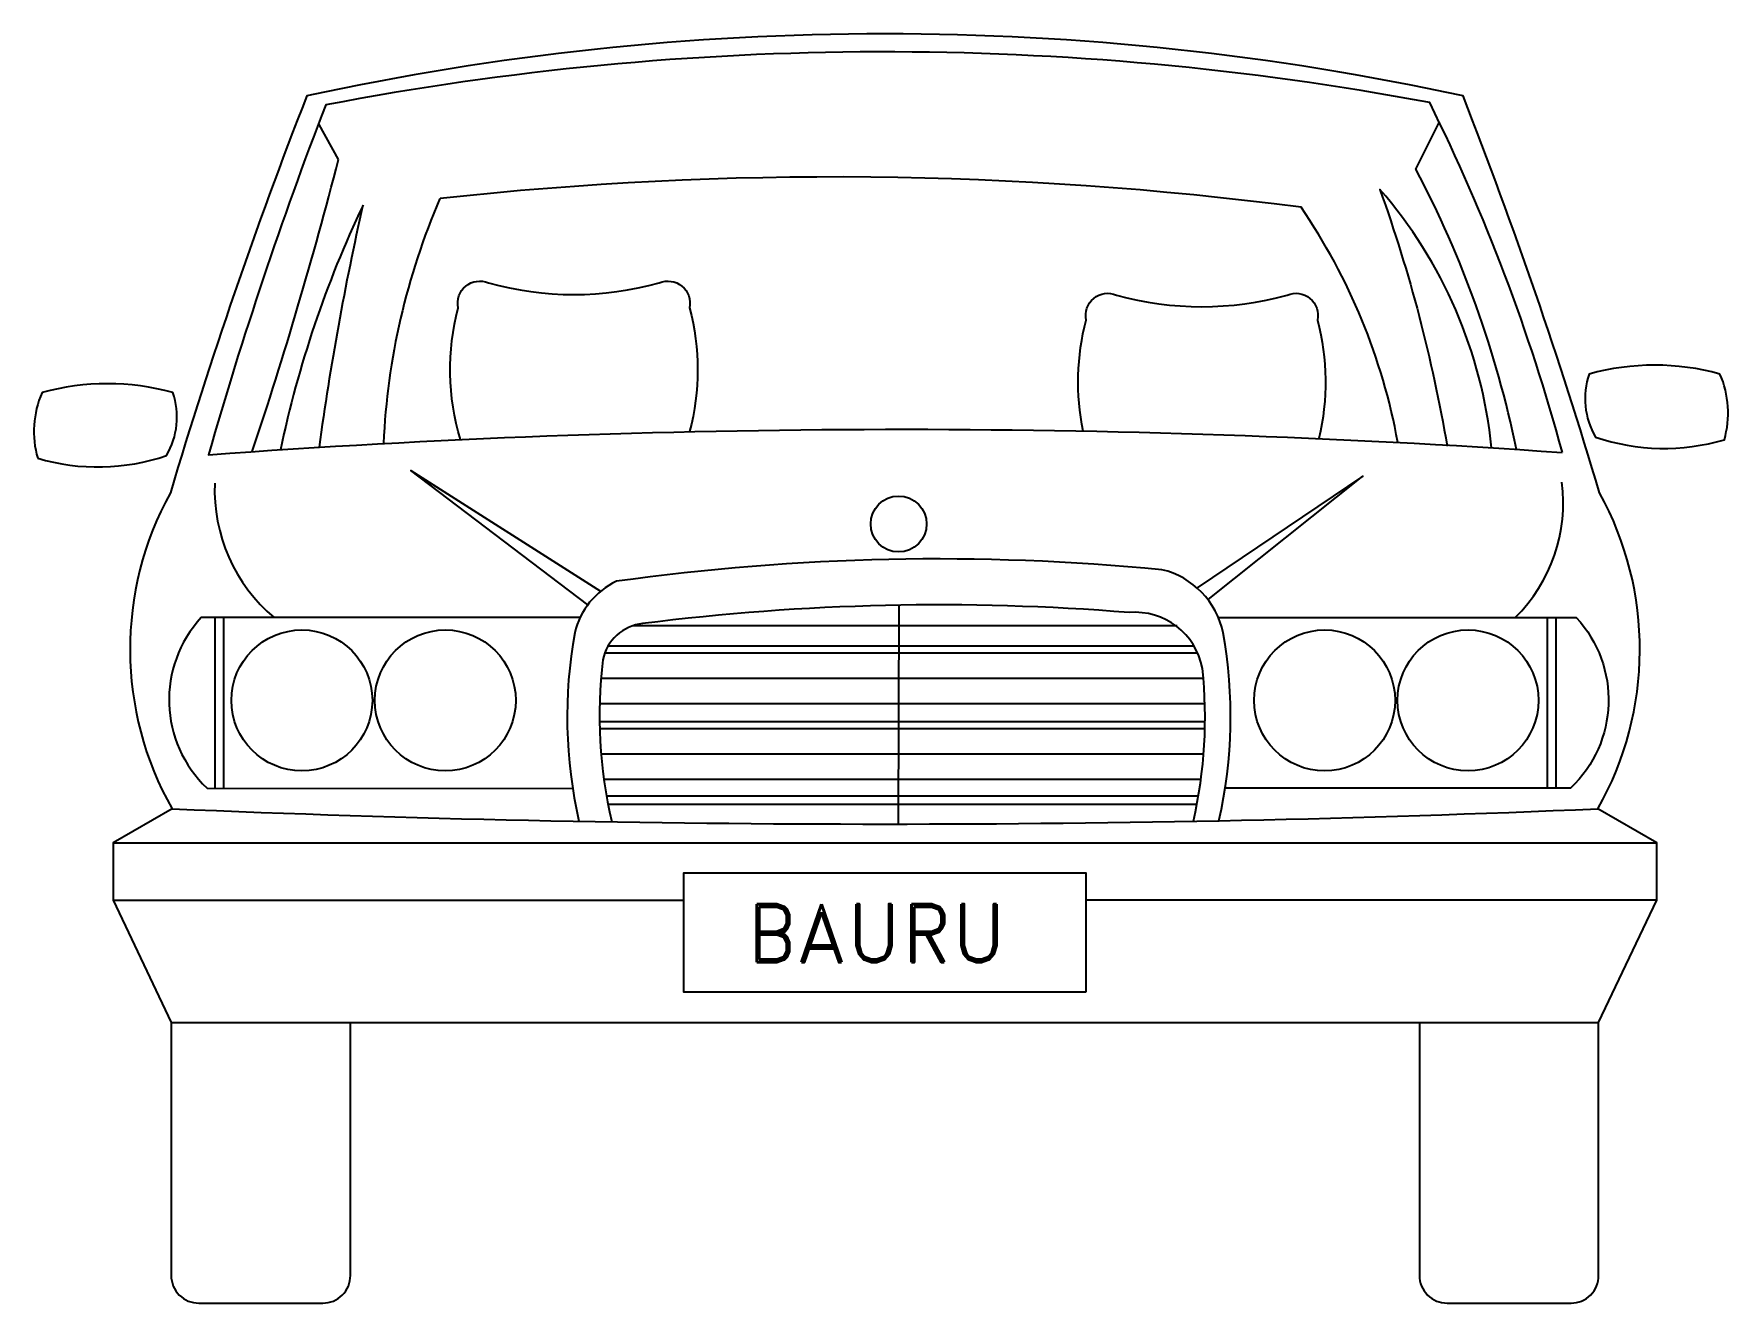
# Model space of a CAD drawing. Extents: x -0.26 to 1.69, y 0 to 1.46.
import ezdxf

# ---------------------------------------------------------------- set-up
doc = ezdxf.new("R2010")
doc.units = 0
doc.header["$LTSCALE"] = 1.25
doc.header["$MEASUREMENT"] = 0
doc.layers.get('0').update_dxf_attribs({"linetype": 'CONTINUOUS'})
doc.styles.add('RDA04', font='romand', dxfattribs={"height": 0.4, "bigfont": 'acen'})

msp = doc.modelspace()

# ---------------------------------------------------------------- linework, layer by layer
for p, q in [((0.0895, 1.3166), (0.0671, 1.3571)), ((0.7344, 0.8034), (0.7336, 0.5515)), ((-0.0528, 0.7893), (-0.0528, 0.593)), ((-0.0428, 0.7893), (-0.0428, 0.593)), ((1.4808, 0.7893), (1.4808, 0.5928)), ((1.4908, 0.7893), (1.4908, 0.5928)), ((0.4292, 0.7801), (1.0549, 0.7801)), ((0.3966, 0.7486), (1.0785, 0.7486)), ((0.3998, 0.7566), (1.0744, 0.7566)), ((0.3918, 0.7195), (1.085, 0.7195)), ((0.3901, 0.6905), (1.0868, 0.6905)), ((0.39, 0.6695), (1.087, 0.6695)), ((0.39, 0.6615), (1.087, 0.6615)), ((0.3915, 0.6325), (1.0855, 0.6325)), ((0.3943, 0.6034), (1.0822, 0.6034)), ((0.3993, 0.584), (1.0778, 0.584)), ((0.3993, 0.5744), (1.0778, 0.5744)), ((-0.1032, 0.3229), (1.5402, 0.3229))]:
    msp.add_line(p, q)
for points in [[(1.3339, 0.3229), (1.3339, 0.0318, 0.414214), (1.3657, 0), (1.5084, 0, 0.414214), (1.5402, 0.0318), (1.5402, 0.3229), (1.5402, 0.3229), (1.6072, 0.4639), (1.6072, 0.53), (1.5393, 0.5691, 0.260505), (1.5412, 0.933, 0.020697), (1.3842, 1.3898, 0.107316), (0.0529, 1.3898, 0.020697), (-0.1041, 0.933, 0.260505), (-0.1022, 0.5691), (-0.1701, 0.53), (-0.1701, 0.4639), (-0.1032, 0.3229), (-0.1032, 0.3229), (-0.1032, 0.0318, 0.414214), (-0.0713, 0), (0.0713, 0, 0.414214), (0.1032, 0.0318), (0.1032, 0.3229)], [(1.4985, 0.9793, 0.048785), (1.3457, 1.3821, 0.094015), (0.0747, 1.3794, 0.022774), (-0.0601, 0.9767, -0.03596), (1.4982, 0.9793)], [(1.4456, 0.9829, 0.070485), (1.3298, 1.3055), (1.3568, 1.3599)], [(1.309, 0.9909, 0.105475), (1.1976, 1.2616, 0.059877), (0.2063, 1.2716)], [(1.417, 0.9847, 0.154957), (1.2883, 1.2822, -0.043886), (1.3658, 0.9866)], [(0.2297, 0.9941, -0.137241), (0.2272, 1.1458, -0.605607), (0.2621, 1.1746, 0.136851), (0.4587, 1.1746, -0.605607), (0.4936, 1.1458, -0.128664), (0.4936, 1.0033)], [(0.9467, 1.004, -0.115051), (0.9502, 1.1318, -0.605607), (0.985, 1.1606, 0.136851), (1.1816, 1.1606, -0.605607), (1.2165, 1.1318, -0.123026), (1.2181, 0.9953)], [(1.4441, 0.7893, 0.23393), (1.498, 0.9453, 0.23393)], [(1.1031, 0.5554, 0.101474), (1.1078, 0.7717, 0.292314), (1.0375, 0.8443, 0.0589), (0.4093, 0.831, 0.228802), (0.3614, 0.7717, 0.101772), (0.3663, 0.5548)], [(1.0737, 0.5549, 0.082337), (1.0841, 0.7307, 0.386287), (0.9996, 0.795, 0.051902), (0.4396, 0.7823, 0.326979), (0.3937, 0.7406, 0.087354), (0.404, 0.5541)], [(0.3675, 0.7893), (-0.0686, 0.7893, 0.41004), (-0.0619, 0.5928), (0.359, 0.5925)], [(1.1025, 0.7893), (1.5145, 0.7893, -0.41004), (1.5078, 0.5928), (1.1102, 0.5928)], [(-0.1022, 0.5691, 0.021397), (1.5393, 0.5691, 0.021397)]]:
    msp.add_lwpolyline(points, format="xyb")
for points in [[(1.6799, 1.0696, 0.136637), (1.5293, 1.0696, 0.216635), (1.5365, 0.9971, 0.15463), (1.6849, 0.994, 0.174057)], [(-0.2569, 0.9726, 0.15463), (-0.1085, 0.9758, 0.216635), (-0.1013, 1.0482, 0.136637), (-0.2519, 1.0482, 0.174057)]]:
    msp.add_lwpolyline(points, format="xyb", close=True)
for points in [[(0.3763, 0.804), (0.1727, 0.9585), (0.3909, 0.8195)], [(1.0905, 0.8099), (1.2689, 0.9519), (1.0778, 0.8235)], [(-0.1701, 0.53), (1.6072, 0.53)], [(-0.1701, 0.4639), (0.4871, 0.4639)], [(1.6072, 0.4639), (0.95, 0.4639)]]:
    msp.add_lwpolyline(points)
msp.add_lwpolyline([(0.95, 0.3579), (0.4871, 0.3579), (0.4871, 0.4953), (0.95, 0.4953)], close=True)
for centre, radius in [((0.7343, 0.897), 0.0322), ((0.0473, 0.6939), 0.0811), ((0.2124, 0.6939), 0.0811), ((1.2247, 0.6939), 0.0811), ((1.3898, 0.6939), 0.0811)]:
    msp.add_circle(centre, radius)
for centre, radius, start, end in [((-4.7925, 2.5748), 5.0415, 341.5622, 345.5479), ((0.9419, 0.9534), 0.8015, 156.6086, 177.4098), ((1.2656, 0.7198), 1.2705, 154.6287, 168.0677), ((3.2918, 0.5448), 3.2547, 167.2308, 172.2215), ((0.1392, 0.9365), 0.1924, 177.7753, 229.9321)]:
    msp.add_arc(centre, radius, start, end)

# ---------------------------------------------------------------- texts
at = {"style": 'RDA04'}
msp.add_text('BAURU', height=0.06709, dxfattribs=at).set_placement((0.5594, 0.3924))

doc.saveas('drawing.dxf')
